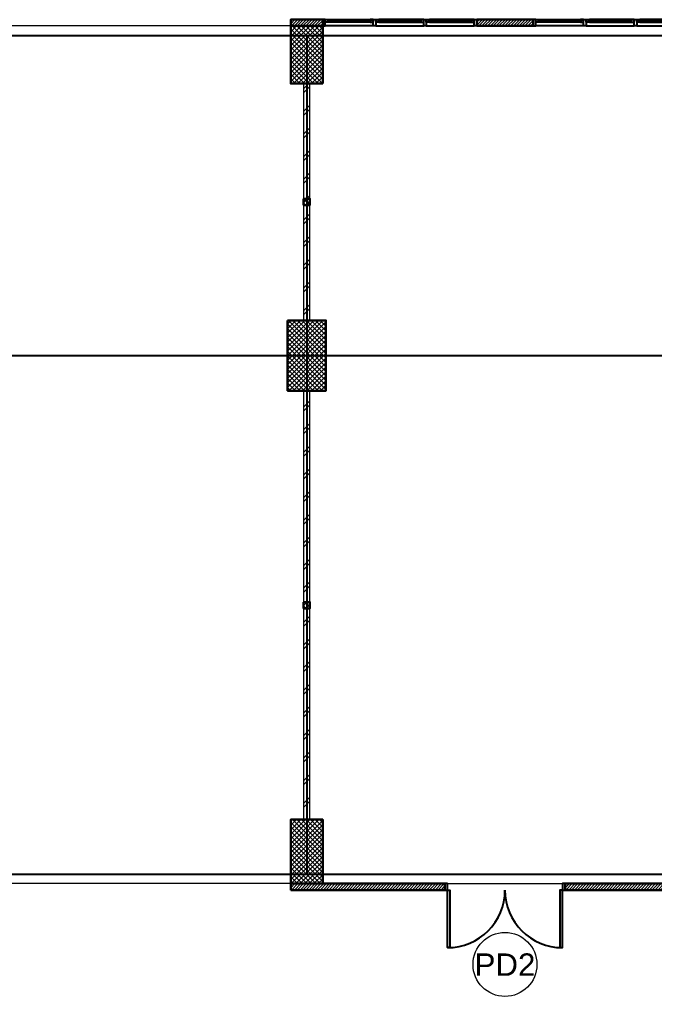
# Model space of a CAD drawing. Header units: millimetres. Extents: x -108 to 351, y -17 to 192.
# Drawn here: x 20.31 to 30.24, y 40.99 to 56.25 of the extents above; entities that cross this region are included whole.
import ezdxf
from ezdxf.enums import TextEntityAlignment as Align

# ---------------------------------------------------------------- set-up
doc = ezdxf.new("R2010")
doc.units = ezdxf.units.MM
for name, color, linetype, lineweight in [('ars', 11, 'Continuous', 0), ('KOL', 1, 'Continuous', 30), ('KOLOM', 4, 'Continuous', 9), ('lan', 7, 'Continuous', 15), ('NOT', 7, 'Continuous', 20), ('tem', 5, 'Continuous', 20)]:
    doc.layers.add(name, color=color, linetype=linetype, lineweight=lineweight)
doc.layers.add('as', color=1, linetype='Continuous', plot=False)
doc.layers.add('Kusen', color=30, linetype='Continuous')
doc.styles.add('S', font='simplex', dxfattribs={"width": 0.75})
doc.styles.get("Standard").update_dxf_attribs({"font": 'arial.ttf'})
pattern_1 = [(45, (0, -5), (-0.03535534, 0.03535534), []), (135, (0, -5), (-0.03535534, -0.03535534), [])]

# ---------------------------------------------------------------- blocks, each defined once
blk = doc.blocks.new('NAV')
blk.add_circle((0, -0.4), 0.4)
at = {"style": 'S', "width": 0.75, "flags": 4}
blk.add_attdef('AV', text='', height=0.3, dxfattribs=at).set_placement((0, -0.4), align=Align.MIDDLE)
blk = doc.blocks.new('K 10.10')
at = {"layer": 'ars'}
h = blk.add_hatch(dxfattribs=at)
h.set_pattern_fill('_USER', color=256, scale=0.05, angle=45, double=1, pattern_type=0)
h.set_pattern_definition([(45, (0, 0), (-0.035355339, 0.035355339), []), (135, (0, 0), (-0.035355339, -0.035355339), [])])
h.paths.add_polyline_path([(1560.538, 1380.407), (1560.638, 1380.407), (1560.638, 1380.507), (1560.538, 1380.507)])
at = {"layer": 'KOL'}
blk.add_lwpolyline([(1560.538, 1380.407), (1560.638, 1380.407), (1560.638, 1380.507), (1560.538, 1380.507)], close=True, dxfattribs=at)
blk = doc.blocks.new('k1')
at = {"layer": 'ars'}
h = blk.add_hatch(dxfattribs=at)
h.set_pattern_fill('_USER', color=256, scale=0.05, angle=45, double=1, pattern_type=0)
h.set_pattern_definition(pattern_1)
h.paths.add_polyline_path([(-0.3, -0.55), (0.3, -0.55), (0.3, 0.55), (-0.3, 0.55)])
at = {"layer": 'KOL'}
blk.add_lwpolyline([(-0.3, -0.55), (0.3, -0.55), (0.3, 0.55), (-0.3, 0.55)], close=True, dxfattribs=at)
blk = doc.blocks.new('k3')
at = {"layer": 'ars'}
h = blk.add_hatch(dxfattribs=at)
h.set_pattern_fill('_USER', color=256, scale=0.05, angle=45, double=1, pattern_type=0)
h.set_pattern_definition([(45, (0, -5.05), (-0.03535534, 0.03535534), []), (135, (0, -5.05), (-0.03535534, -0.03535534), [])])
h.paths.add_polyline_path([(-0.25, -0.45), (0.25, -0.45), (0.25, 0.45), (-0.25, 0.45)])
at = {"layer": 'KOL'}
blk.add_lwpolyline([(-0.25, -0.45), (0.25, -0.45), (0.25, 0.45), (-0.25, 0.45)], close=True, dxfattribs=at)
blk = doc.blocks.new('k2')
at = {"layer": 'ars'}
h = blk.add_hatch(dxfattribs=at)
h.set_pattern_fill('_USER', color=256, scale=0.05, angle=45, double=1, pattern_type=0)
h.set_pattern_definition(pattern_1)
h.paths.add_polyline_path([(-0.25, -0.5), (0.25, -0.5), (0.25, 0.5), (-0.25, 0.5)])
at = {"layer": 'KOL'}
blk.add_lwpolyline([(-0.25, -0.5), (0.25, -0.5), (0.25, 0.5), (-0.25, 0.5)], close=True, dxfattribs=at)
blk = doc.blocks.new('BV 241')
at = {"layer": 'Kusen'}
for p, q in [((-0.415, 0), (-1.165, 0)), ((-1.115, 0.1), (-0.465, 0.1)), ((-0.465, 0.06), (-1.115, 0.06)), ((-0.375, 0), (0.375, 0)), ((0.325, 0.1), (-0.325, 0.1)), ((-0.325, 0.06), (0.325, 0.06)), ((1.115, 0.1), (0.465, 0.1)), ((0.465, 0.06), (1.115, 0.06)), ((0.415, 0), (1.165, 0))]:
    blk.add_line(p, q, dxfattribs=at)
for points in [[(-1.205, 0), (-1.165, 0), (-1.165, 0.1), (-1.205, 0.1)], [(-0.375, 0), (-0.415, 0), (-0.415, 0.1), (-0.375, 0.1)], [(0.415, 0), (0.375, 0), (0.375, 0.1), (0.415, 0.1)], [(1.205, 0), (1.165, 0), (1.165, 0.1), (1.205, 0.1)]]:
    blk.add_lwpolyline(points, close=True, dxfattribs=at)
for points in [[(-1.115, 0.0775), (-1.115, 0.06), (-1.165, 0.06), (-1.165, 0.1), (-1.115, 0.1), (-1.115, 0.0825), (-1.125, 0.0825), (-1.125, 0.0775), (-1.115, 0.0775)], [(-0.465, 0.0775), (-0.465, 0.06), (-0.415, 0.06), (-0.415, 0.1), (-0.465, 0.1), (-0.465, 0.0825), (-0.455, 0.0825), (-0.455, 0.0775), (-0.465, 0.0775)], [(-0.325, 0.0775), (-0.325, 0.06), (-0.375, 0.06), (-0.375, 0.1), (-0.325, 0.1), (-0.325, 0.0825), (-0.335, 0.0825), (-0.335, 0.0775), (-0.325, 0.0775)], [(0.325, 0.0775), (0.325, 0.06), (0.375, 0.06), (0.375, 0.1), (0.325, 0.1), (0.325, 0.0825), (0.335, 0.0825), (0.335, 0.0775), (0.325, 0.0775)], [(0.465, 0.0775), (0.465, 0.06), (0.415, 0.06), (0.415, 0.1), (0.465, 0.1), (0.465, 0.0825), (0.455, 0.0825), (0.455, 0.0775), (0.465, 0.0775)], [(1.115, 0.0775), (1.115, 0.06), (1.165, 0.06), (1.165, 0.1), (1.115, 0.1), (1.115, 0.0825), (1.125, 0.0825), (1.125, 0.0775), (1.115, 0.0775)]]:
    blk.add_lwpolyline(points, dxfattribs=at)
at = {"layer": 'Kusen', "color": 141}
for points in [[(-1.125, 0.0775), (-0.455, 0.0775), (-0.455, 0.0825), (-1.125, 0.0825)], [(0.335, 0.0775), (-0.335, 0.0775), (-0.335, 0.0825), (0.335, 0.0825)], [(1.125, 0.0775), (0.455, 0.0775), (0.455, 0.0825), (1.125, 0.0825)]]:
    blk.add_lwpolyline(points, close=True, dxfattribs=at)
blk = doc.blocks.new('lt dasar')
at = {"layer": 'ars'}
h = blk.add_hatch(dxfattribs=at)
h.set_pattern_fill('ANSI31', color=256, scale=0.01, style=0)
h.set_pattern_definition([(45, (9.25, 56.15), (-0.02245064, 0.02245064), [])])
h.paths.add_polyline_path([(24.55, 56.15), (25.05, 56.15), (25.05, 56.25), (24.55, 56.25)])
h = blk.add_hatch(dxfattribs=at)
h.set_pattern_fill('ANSI31', color=256, scale=0.01, style=0)
h.set_pattern_definition([(45, (12.54, 56.15), (-0.02245064, 0.02245064), [])])
h.paths.add_polyline_path([(27.46, 56.15), (28.34, 56.15), (28.34, 56.25), (27.46, 56.25)])
h = blk.add_hatch(dxfattribs=at)
h.set_pattern_fill('TEMBOK', color=256, scale=0.25)
h.set_pattern_definition([(45, (24.8, 0.77), (-0.1767767, 0.1767767), []), (45, (24.8625, 0.77), (-0.1767767, 0.1767767), [])])
h.paths.add_polyline_path([(24.75, 53.45), (24.85, 53.45), (24.85, 55.25), (24.75, 55.25)])
h = blk.add_hatch(dxfattribs=at)
h.set_pattern_fill('TEMBOK', color=256, scale=0.25)
h.set_pattern_definition([(45, (24.8, -0.93), (-0.1767767, 0.1767767), []), (45, (24.8625, -0.93), (-0.1767767, 0.1767767), [])])
h.paths.add_polyline_path([(24.75, 51.55), (24.85, 51.55), (24.85, 53.35), (24.75, 53.35)])
h = blk.add_hatch(dxfattribs=at)
h.set_pattern_fill('TEMBOK', color=256, scale=0.25)
h.set_pattern_definition([(45, (24.8, -4.205), (-0.1767767, 0.1767767), []), (45, (24.8625, -4.205), (-0.1767767, 0.1767767), [])])
h.paths.add_polyline_path([(24.75, 47.15), (24.85, 47.15), (24.85, 50.45), (24.75, 50.45)])
h = blk.add_hatch(dxfattribs=at)
h.set_pattern_fill('TEMBOK', color=256, scale=0.25)
h.set_pattern_definition([(45, (24.8, -7.5675), (-0.1767767, 0.1767767), []), (45, (24.8625, -7.5675), (-0.1767767, 0.1767767), [])])
h.paths.add_polyline_path([(24.75, 43.75), (24.85, 43.75), (24.85, 47.05), (24.75, 47.05)])
h = blk.add_hatch(dxfattribs=at)
h.set_pattern_fill('ANSI31', color=256, scale=0.01, style=0)
h.set_pattern_definition([(45, (9.25, 42.65), (-0.02245064, 0.02245064), [])])
h.paths.add_polyline_path([(24.55, 42.65), (26.96, 42.65), (26.96, 42.75), (24.55, 42.75)])
h = blk.add_hatch(dxfattribs=at)
h.set_pattern_fill('ANSI31', color=256, scale=0.01, style=0)
h.set_pattern_definition([(45, (13.54, 42.65), (-0.02245064, 0.02245064), [])])
h.paths.add_polyline_path([(28.84, 42.65), (31.25, 42.65), (31.25, 42.75), (28.84, 42.75)])
at = {"layer": 'as'}
for p, q in [((0, 56), (74.4, 56)), ((24.8, 56), (24.8, 42.9)), ((0, 51), (74.4, 51)), ((0, 42.9), (74.4, 42.9))]:
    blk.add_line(p, q, dxfattribs=at)
at = {"layer": 'KOL'}
for points in [[(24.55, 56.15), (25.05, 56.15), (25.05, 56.25), (24.55, 56.25)], [(27.46, 56.15), (28.34, 56.15), (28.34, 56.25), (27.46, 56.25)], [(24.55, 42.65), (26.96, 42.65), (26.96, 42.75), (24.55, 42.75)], [(28.84, 42.65), (31.25, 42.65), (31.25, 42.75), (28.84, 42.75)]]:
    blk.add_lwpolyline(points, close=True, dxfattribs=at)
at = {"layer": 'Kusen'}
for points in [[(27, 42.75), (26.96, 42.75), (26.96, 42.65), (27, 42.65)], [(28.84, 42.75), (28.8, 42.75), (28.8, 42.65), (28.84, 42.65)], [(27, 42.65), (27.04, 42.65), (27.04, 41.75), (27, 41.75)], [(28.8, 42.65), (28.76, 42.65), (28.76, 41.75), (28.8, 41.75)]]:
    blk.add_lwpolyline(points, close=True, dxfattribs=at)
for centre, start, end in [((27, 42.65), 270, 360), ((28.8, 42.65), 180, 270)]:
    blk.add_arc(centre, 0.9, start, end, dxfattribs=at)
at = {"layer": 'lan'}
for p, q in [((24.55, 56.15), (18.85, 56.15)), ((24.55, 42.75), (18.85, 42.75)), ((27, 42.75), (28.8, 42.75))]:
    blk.add_line(p, q, dxfattribs=at)
at = {"layer": 'tem', "ltscale": 2}
for points in [[(24.75, 53.45), (24.85, 53.45), (24.85, 55.25), (24.75, 55.25)], [(24.75, 51.55), (24.85, 51.55), (24.85, 53.35), (24.75, 53.35)], [(24.75, 47.15), (24.85, 47.15), (24.85, 50.45), (24.75, 50.45)], [(24.75, 43.75), (24.85, 43.75), (24.85, 47.05), (24.75, 47.05)]]:
    blk.add_lwpolyline(points, close=True, dxfattribs=at)
at = {"layer": 'KOL', "xscale": -1}
for name, p in [('k3', (24.8, 55.7)), ('k2', (24.8, 43.25))]:
    blk.add_blockref(name, p, dxfattribs=at)
at = {"layer": 'KOL', "xscale": -1, "rotation": 180}
blk.add_blockref('k1', (24.8, 51), dxfattribs=at)
at = {"layer": 'KOLOM', "extrusion": (0, 0, -1), "zscale": -1, "rotation": 180}
for p in [(1535.788, 1433.857), (1535.788, 1427.557)]:
    blk.add_blockref('K 10.10', p, dxfattribs=at)
at = {"layer": 'Kusen'}
for p in [(26.255, 56.15), (29.545, 56.15)]:
    blk.add_blockref('BV 241', p, dxfattribs=at)

msp = doc.modelspace()

# ---------------------------------------------------------------- block references
at = {"layer": 'lan'}
msp.add_blockref('lt dasar', (0, 0), dxfattribs=at)
at = {"layer": 'NOT'}
ref = msp.add_blockref('NAV', (27.9, 41.98766), dxfattribs=dict(at, xscale=1.25, yscale=1.25, zscale=1.25))
ref.add_attrib('AV', 'PD2', dxfattribs={"layer": '0', "height": 0.35, "flags": 4}).set_placement((27.9, 41.48766), align=Align.MIDDLE)

doc.saveas('drawing.dxf')
